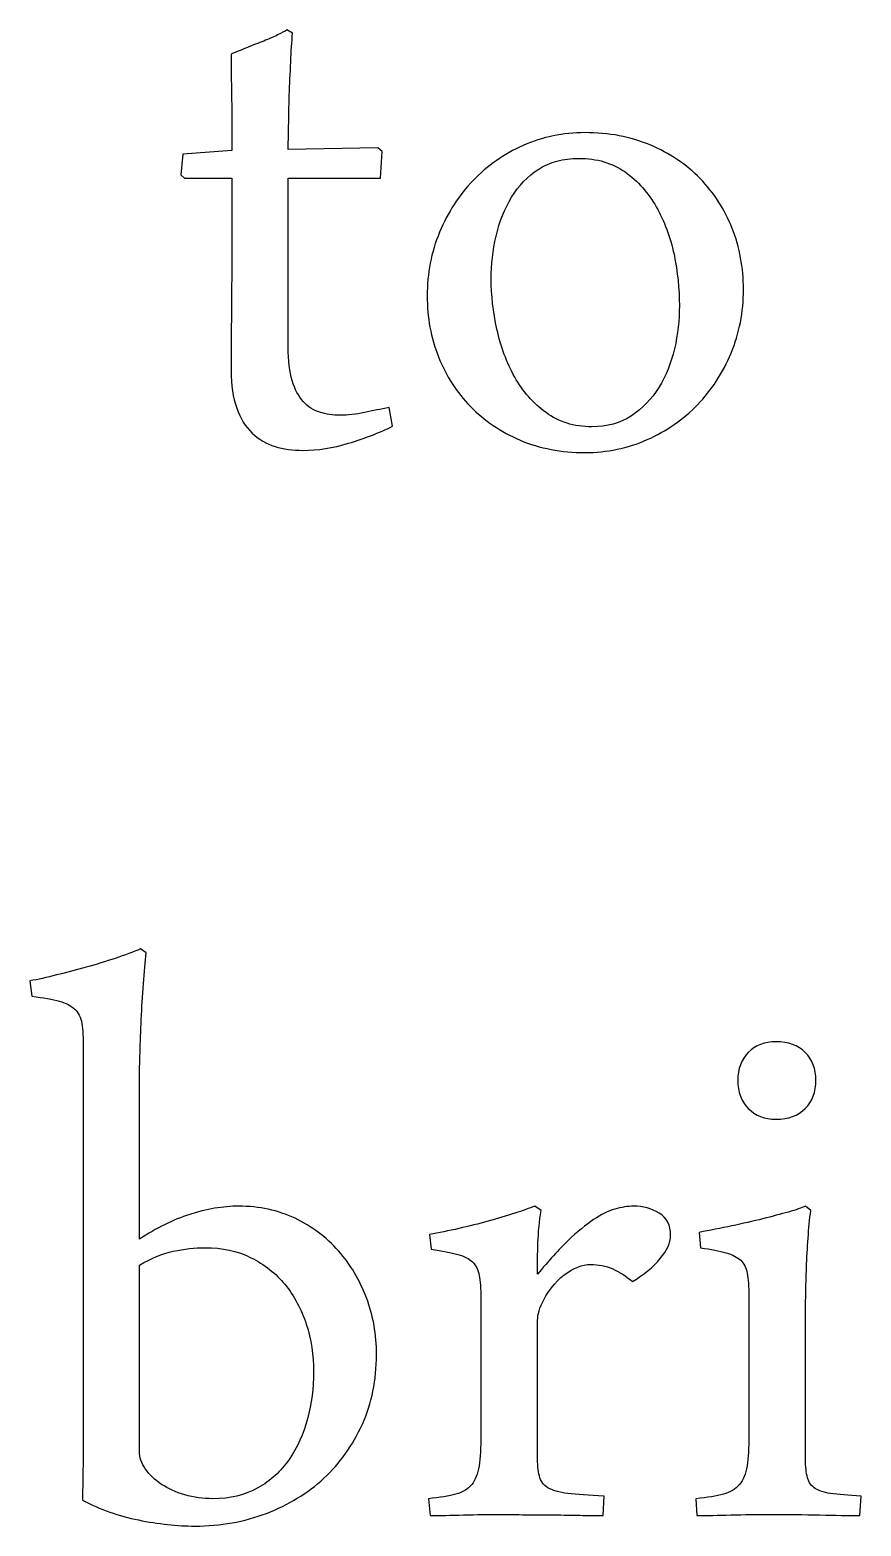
# Model space of a CAD drawing. Extents: x -303 to 288, y -142 to 145.
# Drawn here: x 8.43 to 14.99, y -122.49 to -110.69 of the extents above; entities that cross this region are included whole.
import ezdxf

# ---------------------------------------------------------------- set-up
doc = ezdxf.new("R2010")
doc.units = 0
doc.header["$MEASUREMENT"] = 0
doc.layers.add('LAYER_1', color=7, linetype='CONTINUOUS')

msp = doc.modelspace()

# ---------------------------------------------------------------- linework, layer by layer
at = {"layer": 'LAYER_1', "color": 250}
for points, knots in [([(10.5036, -110.714), (10.498, -110.7804), (10.4923, -110.8566), (10.4895, -110.9426), (10.4895, -110.9426), (10.4853, -111.0301), (10.481, -111.1162), (10.4782, -111.2037), (10.4782, -111.2037), (10.4754, -111.2912), (10.474, -111.3716), (10.4726, -111.4478), (10.4726, -111.4478), (10.4712, -111.524), (10.4697, -111.5847), (10.4697, -111.6313), (10.4697, -111.6313), (10.4697, -111.6313), (11.1767, -111.6186), (11.1767, -111.6186), (11.1767, -111.6186), (11.1767, -111.6186), (11.2106, -111.6482), (11.2106, -111.6482), (11.2106, -111.6482), (11.2106, -111.6482), (11.1979, -111.8584), (11.1979, -111.8584), (11.1979, -111.8584), (11.1979, -111.8584), (10.4697, -111.8584), (10.4697, -111.8584), (10.4697, -111.8584), (10.4697, -111.8584), (10.4697, -113.1905), (10.4697, -113.1905), (10.4697, -113.1905), (10.4697, -113.2978), (10.481, -113.3852), (10.5008, -113.4544), (10.5008, -113.4544), (10.522, -113.5235), (10.5502, -113.5786), (10.5883, -113.6195), (10.5883, -113.6195), (10.625, -113.6618), (10.6687, -113.69), (10.7181, -113.7042), (10.7181, -113.7042), (10.7675, -113.7197), (10.8211, -113.7281), (10.879, -113.7281), (10.879, -113.7281), (10.9396, -113.7281), (11.0031, -113.7211), (11.0695, -113.707), (11.0695, -113.707), (11.1358, -113.6929), (11.2007, -113.6788), (11.2642, -113.6661), (11.2642, -113.6661), (11.2642, -113.6661), (11.2924, -113.8142), (11.2924, -113.8142), (11.2924, -113.8142), (11.1852, -113.8664), (11.0695, -113.9116), (10.9453, -113.9483), (10.9453, -113.9483), (10.8211, -113.9864), (10.7012, -114.0047), (10.5855, -114.0047), (10.5855, -114.0047), (10.5064, -114.0047), (10.4316, -113.9948), (10.3653, -113.9737), (10.3653, -113.9737), (10.2976, -113.9525), (10.2369, -113.9172), (10.1847, -113.8678), (10.1847, -113.8678), (10.1325, -113.8185), (10.0916, -113.7535), (10.0634, -113.6717), (10.0634, -113.6717), (10.0337, -113.5899), (10.0196, -113.4911), (10.0196, -113.3725), (10.0196, -113.3725), (10.0196, -113.3725), (10.0196, -113.2611), (10.0196, -113.2611), (10.0196, -113.2611), (10.0196, -113.2103), (10.0196, -113.1313), (10.021, -113.0212), (10.021, -113.0212), (10.0224, -112.9097), (10.0238, -112.763), (10.0238, -112.5781), (10.0238, -112.5781), (10.0238, -112.5781), (10.0238, -111.8584), (10.0238, -111.8584), (10.0238, -111.8584), (10.0238, -111.8584), (9.6513, -111.8584), (9.6513, -111.8584), (9.6513, -111.8584), (9.6513, -111.8584), (9.6231, -111.8302), (9.6231, -111.8302), (9.6231, -111.8302), (9.6231, -111.8302), (9.6386, -111.6694), (9.6386, -111.6694), (9.6386, -111.6694), (9.6386, -111.6694), (10.0238, -111.6397), (10.0238, -111.6397), (10.0238, -111.6397), (10.0238, -111.6397), (10.0238, -111.2968), (10.0238, -111.2968), (10.0238, -111.2968), (10.0238, -111.2277), (10.0224, -111.1571), (10.021, -111.0866), (10.021, -111.0866), (10.0196, -111.0146), (10.0196, -110.9455), (10.0196, -110.8791), (10.0196, -110.8791), (10.0605, -110.8622), (10.1043, -110.8453), (10.148, -110.8269), (10.148, -110.8269), (10.1918, -110.81), (10.2341, -110.7916), (10.2764, -110.7761), (10.2764, -110.7761), (10.3173, -110.7592), (10.354, -110.7437), (10.3851, -110.7281), (10.3851, -110.7281), (10.4175, -110.7126), (10.4415, -110.6999), (10.4585, -110.6886), (10.4585, -110.6886), (10.4585, -110.6886), (10.5036, -110.714), (10.5036, -110.714)], [0, 0, 0, 0, 0.025641, 0.025641, 0.025641, 0.025641, 0.0512821, 0.0512821, 0.0512821, 0.0512821, 0.0769231, 0.0769231, 0.0769231, 0.0769231, 0.1025641, 0.1025641, 0.1025641, 0.1025641, 0.1282051, 0.1282051, 0.1282051, 0.1282051, 0.1538462, 0.1538462, 0.1538462, 0.1538462, 0.1794872, 0.1794872, 0.1794872, 0.1794872, 0.2051282, 0.2051282, 0.2051282, 0.2051282, 0.2307692, 0.2307692, 0.2307692, 0.2307692, 0.2564103, 0.2564103, 0.2564103, 0.2564103, 0.2820513, 0.2820513, 0.2820513, 0.2820513, 0.3076923, 0.3076923, 0.3076923, 0.3076923, 0.3333333, 0.3333333, 0.3333333, 0.3333333, 0.3589744, 0.3589744, 0.3589744, 0.3589744, 0.3846154, 0.3846154, 0.3846154, 0.3846154, 0.4102564, 0.4102564, 0.4102564, 0.4102564, 0.4358974, 0.4358974, 0.4358974, 0.4358974, 0.4615385, 0.4615385, 0.4615385, 0.4615385, 0.4871795, 0.4871795, 0.4871795, 0.4871795, 0.5128205, 0.5128205, 0.5128205, 0.5128205, 0.5384615, 0.5384615, 0.5384615, 0.5384615, 0.5641026, 0.5641026, 0.5641026, 0.5641026, 0.5897436, 0.5897436, 0.5897436, 0.5897436, 0.6153846, 0.6153846, 0.6153846, 0.6153846, 0.6410256, 0.6410256, 0.6410256, 0.6410256, 0.6666667, 0.6666667, 0.6666667, 0.6666667, 0.6923077, 0.6923077, 0.6923077, 0.6923077, 0.7179487, 0.7179487, 0.7179487, 0.7179487, 0.7435897, 0.7435897, 0.7435897, 0.7435897, 0.7692308, 0.7692308, 0.7692308, 0.7692308, 0.7948718, 0.7948718, 0.7948718, 0.7948718, 0.8205128, 0.8205128, 0.8205128, 0.8205128, 0.8461538, 0.8461538, 0.8461538, 0.8461538, 0.8717949, 0.8717949, 0.8717949, 0.8717949, 0.8974359, 0.8974359, 0.8974359, 0.8974359, 0.9230769, 0.9230769, 0.9230769, 0.9230769, 0.9487179, 0.9487179, 0.9487179, 0.9487179, 1, 1, 1, 1]), ([(11.5648, -112.7855), (11.5648, -112.6091), (11.5972, -112.4412), (11.6621, -112.2846), (11.6621, -112.2846), (11.727, -112.128), (11.8145, -111.9911), (11.9274, -111.8754), (11.9274, -111.8754), (12.0389, -111.7597), (12.1701, -111.6679), (12.3211, -111.6002), (12.3211, -111.6002), (12.4735, -111.5325), (12.6358, -111.4986), (12.8093, -111.4986), (12.8093, -111.4986), (12.997, -111.4986), (13.1678, -111.5311), (13.3216, -111.596), (13.3216, -111.596), (13.4768, -111.6609), (13.608, -111.7498), (13.7167, -111.8613), (13.7167, -111.8613), (13.8253, -111.9727), (13.91, -112.104), (13.9693, -112.2535), (13.9693, -112.2535), (14.0285, -112.4045), (14.0582, -112.564), (14.0582, -112.7347), (14.0582, -112.7347), (14.0582, -112.9139), (14.0257, -113.0819), (13.9608, -113.2371), (13.9608, -113.2371), (13.8959, -113.3937), (13.8084, -113.5292), (13.6955, -113.6449), (13.6955, -113.6449), (13.584, -113.7606), (13.4528, -113.8523), (13.299, -113.9201), (13.299, -113.9201), (13.1466, -113.9878), (12.9829, -114.0217), (12.8093, -114.0217), (12.8093, -114.0217), (12.6217, -114.0217), (12.4523, -113.9892), (12.2985, -113.9243), (12.2985, -113.9243), (12.1461, -113.8594), (12.0149, -113.7705), (11.9062, -113.659), (11.9062, -113.659), (11.7976, -113.5475), (11.7129, -113.4163), (11.6537, -113.2667), (11.6537, -113.2667), (11.5944, -113.1157), (11.5648, -112.9563), (11.5648, -112.7855)], [0, 0, 0, 0, 0.0588235, 0.0588235, 0.0588235, 0.0588235, 0.1176471, 0.1176471, 0.1176471, 0.1176471, 0.1764706, 0.1764706, 0.1764706, 0.1764706, 0.2352941, 0.2352941, 0.2352941, 0.2352941, 0.2941176, 0.2941176, 0.2941176, 0.2941176, 0.3529412, 0.3529412, 0.3529412, 0.3529412, 0.4117647, 0.4117647, 0.4117647, 0.4117647, 0.4705882, 0.4705882, 0.4705882, 0.4705882, 0.5294118, 0.5294118, 0.5294118, 0.5294118, 0.5882353, 0.5882353, 0.5882353, 0.5882353, 0.6470588, 0.6470588, 0.6470588, 0.6470588, 0.7058824, 0.7058824, 0.7058824, 0.7058824, 0.7647059, 0.7647059, 0.7647059, 0.7647059, 0.8235294, 0.8235294, 0.8235294, 0.8235294, 0.8823529, 0.8823529, 0.8823529, 0.8823529, 1, 1, 1, 1]), ([(12.863, -113.8185), (12.9843, -113.8185), (13.0887, -113.7902), (13.1748, -113.7324), (13.1748, -113.7324), (13.2623, -113.6731), (13.3343, -113.5997), (13.3907, -113.508), (13.3907, -113.508), (13.4472, -113.4177), (13.4881, -113.3161), (13.5149, -113.2032), (13.5149, -113.2032), (13.5403, -113.0889), (13.553, -112.976), (13.553, -112.8631), (13.553, -112.8631), (13.553, -112.7319), (13.5389, -112.5964), (13.5107, -112.4582), (13.5107, -112.4582), (13.481, -112.3213), (13.4345, -112.1957), (13.371, -112.0842), (13.371, -112.0842), (13.3089, -111.9727), (13.2256, -111.881), (13.1254, -111.8091), (13.1254, -111.8091), (13.0252, -111.7371), (12.9025, -111.7018), (12.76, -111.7018), (12.76, -111.7018), (12.6358, -111.7018), (12.5299, -111.73), (12.4439, -111.7865), (12.4439, -111.7865), (12.3564, -111.8429), (12.2858, -111.9163), (12.2308, -112.008), (12.2308, -112.008), (12.1758, -112.0983), (12.1348, -112.2013), (12.108, -112.3142), (12.108, -112.3142), (12.0826, -112.4271), (12.0699, -112.54), (12.0699, -112.6529), (12.0699, -112.6529), (12.0699, -112.7799), (12.084, -112.9111), (12.1151, -113.0494), (12.1151, -113.0494), (12.1447, -113.1877), (12.1927, -113.3133), (12.2548, -113.4262), (12.2548, -113.4262), (12.3183, -113.5391), (12.4001, -113.6322), (12.5017, -113.707), (12.5017, -113.707), (12.6019, -113.7818), (12.7233, -113.8185), (12.863, -113.8185)], [0, 0, 0, 0, 0.0588235, 0.0588235, 0.0588235, 0.0588235, 0.1176471, 0.1176471, 0.1176471, 0.1176471, 0.1764706, 0.1764706, 0.1764706, 0.1764706, 0.2352941, 0.2352941, 0.2352941, 0.2352941, 0.2941176, 0.2941176, 0.2941176, 0.2941176, 0.3529412, 0.3529412, 0.3529412, 0.3529412, 0.4117647, 0.4117647, 0.4117647, 0.4117647, 0.4705882, 0.4705882, 0.4705882, 0.4705882, 0.5294118, 0.5294118, 0.5294118, 0.5294118, 0.5882353, 0.5882353, 0.5882353, 0.5882353, 0.6470588, 0.6470588, 0.6470588, 0.6470588, 0.7058824, 0.7058824, 0.7058824, 0.7058824, 0.7647059, 0.7647059, 0.7647059, 0.7647059, 0.8235294, 0.8235294, 0.8235294, 0.8235294, 0.8823529, 0.8823529, 0.8823529, 0.8823529, 1, 1, 1, 1]), ([(9.3506, -117.9685), (9.3421, -118.0376), (9.3351, -118.1195), (9.328, -118.2126), (9.328, -118.2126), (9.321, -118.3072), (9.3153, -118.4003), (9.3111, -118.492), (9.3111, -118.492), (9.3069, -118.5837), (9.304, -118.6712), (9.3012, -118.7545), (9.3012, -118.7545), (9.2984, -118.8377), (9.297, -118.9041), (9.297, -118.9534), (9.297, -118.9534), (9.297, -118.9534), (9.297, -120.2263), (9.297, -120.2263), (9.297, -120.2263), (9.4296, -120.1388), (9.5609, -120.0725), (9.6935, -120.0301), (9.6935, -120.0301), (9.8262, -119.9878), (9.9546, -119.9652), (10.0787, -119.9652), (10.0787, -119.9652), (10.241, -119.9652), (10.3892, -119.9977), (10.5232, -120.0612), (10.5232, -120.0612), (10.6559, -120.1247), (10.7702, -120.2093), (10.8661, -120.318), (10.8661, -120.318), (10.9607, -120.4252), (11.0341, -120.5494), (11.0863, -120.6891), (11.0863, -120.6891), (11.1399, -120.8302), (11.1653, -120.9784), (11.1653, -121.1364), (11.1653, -121.1364), (11.1653, -121.3368), (11.1286, -121.5202), (11.0538, -121.6853), (11.0538, -121.6853), (10.979, -121.8504), (10.8774, -121.993), (10.7504, -122.1115), (10.7504, -122.1115), (10.622, -122.23), (10.471, -122.3217), (10.2975, -122.3881), (10.2975, -122.3881), (10.1239, -122.4544), (9.9362, -122.4883), (9.7344, -122.4883), (9.7344, -122.4883), (9.5947, -122.4883), (9.4466, -122.4713), (9.2899, -122.4403), (9.2899, -122.4403), (9.1347, -122.4078), (8.9866, -122.357), (8.8469, -122.2851), (8.8469, -122.2851), (8.8511, -122.0762), (8.8539, -121.9196), (8.8539, -121.818), (8.8539, -121.818), (8.8539, -121.818), (8.8539, -118.7178), (8.8539, -118.7178), (8.8539, -118.7178), (8.8539, -118.6374), (8.8497, -118.5739), (8.8426, -118.5245), (8.8426, -118.5245), (8.8342, -118.4765), (8.8158, -118.4384), (8.7862, -118.4116), (8.7862, -118.4116), (8.758, -118.3834), (8.717, -118.3636), (8.6648, -118.3495), (8.6648, -118.3495), (8.6126, -118.3354), (8.5406, -118.3213), (8.4489, -118.3086), (8.4489, -118.3086), (8.4489, -118.3086), (8.4334, -118.1886), (8.4334, -118.1886), (8.4334, -118.1886), (8.4969, -118.1773), (8.566, -118.1618), (8.6437, -118.1421), (8.6437, -118.1421), (8.7213, -118.1237), (8.7989, -118.1026), (8.8779, -118.0814), (8.8779, -118.0814), (8.9555, -118.0588), (9.0317, -118.0348), (9.1065, -118.0108), (9.1065, -118.0108), (9.1813, -117.9854), (9.2476, -117.9614), (9.3055, -117.936), (9.3055, -117.936), (9.3055, -117.936), (9.3506, -117.9685), (9.3506, -117.9685)], [0, 0, 0, 0, 0.0333333, 0.0333333, 0.0333333, 0.0333333, 0.0666667, 0.0666667, 0.0666667, 0.0666667, 0.1, 0.1, 0.1, 0.1, 0.1333333, 0.1333333, 0.1333333, 0.1333333, 0.1666667, 0.1666667, 0.1666667, 0.1666667, 0.2, 0.2, 0.2, 0.2, 0.2333333, 0.2333333, 0.2333333, 0.2333333, 0.2666667, 0.2666667, 0.2666667, 0.2666667, 0.3, 0.3, 0.3, 0.3, 0.3333333, 0.3333333, 0.3333333, 0.3333333, 0.3666667, 0.3666667, 0.3666667, 0.3666667, 0.4, 0.4, 0.4, 0.4, 0.4333333, 0.4333333, 0.4333333, 0.4333333, 0.4666667, 0.4666667, 0.4666667, 0.4666667, 0.5, 0.5, 0.5, 0.5, 0.5333333, 0.5333333, 0.5333333, 0.5333333, 0.5666667, 0.5666667, 0.5666667, 0.5666667, 0.6, 0.6, 0.6, 0.6, 0.6333333, 0.6333333, 0.6333333, 0.6333333, 0.6666667, 0.6666667, 0.6666667, 0.6666667, 0.7, 0.7, 0.7, 0.7, 0.7333333, 0.7333333, 0.7333333, 0.7333333, 0.7666667, 0.7666667, 0.7666667, 0.7666667, 0.8, 0.8, 0.8, 0.8, 0.8333333, 0.8333333, 0.8333333, 0.8333333, 0.8666667, 0.8666667, 0.8666667, 0.8666667, 0.9, 0.9, 0.9, 0.9, 0.9333333, 0.9333333, 0.9333333, 0.9333333, 1, 1, 1, 1]), ([(14.013, -118.9732), (14.013, -118.8829), (14.0412, -118.8095), (14.0962, -118.7531), (14.0962, -118.7531), (14.1513, -118.6966), (14.2246, -118.6684), (14.3149, -118.6684), (14.3149, -118.6684), (14.4123, -118.6684), (14.4885, -118.6966), (14.5449, -118.7531), (14.5449, -118.7531), (14.6014, -118.8095), (14.6296, -118.8829), (14.6296, -118.9732), (14.6296, -118.9732), (14.6296, -119.0649), (14.6014, -119.1383), (14.5449, -119.1947), (14.5449, -119.1947), (14.4885, -119.2512), (14.4123, -119.2794), (14.3149, -119.2794), (14.3149, -119.2794), (14.2246, -119.2794), (14.1513, -119.2512), (14.0962, -119.1947), (14.0962, -119.1947), (14.0412, -119.1383), (14.013, -119.0649), (14.013, -118.9732)], [0, 0, 0, 0, 0.1111111, 0.1111111, 0.1111111, 0.1111111, 0.2222222, 0.2222222, 0.2222222, 0.2222222, 0.3333333, 0.3333333, 0.3333333, 0.3333333, 0.4444444, 0.4444444, 0.4444444, 0.4444444, 0.5555556, 0.5555556, 0.5555556, 0.5555556, 0.6666667, 0.6666667, 0.6666667, 0.6666667, 0.7777778, 0.7777778, 0.7777778, 0.7777778, 1, 1, 1, 1]), ([(12.9518, -122.405), (12.9066, -122.405), (12.8544, -122.405), (12.7923, -122.4036), (12.7923, -122.4036), (12.7302, -122.4022), (12.6625, -122.4008), (12.5919, -122.4008), (12.5919, -122.4008), (12.52, -122.4008), (12.4466, -122.4008), (12.3718, -122.3994), (12.3718, -122.3994), (12.2984, -122.3979), (12.2279, -122.3965), (12.1615, -122.3965), (12.1615, -122.3965), (12.0543, -122.3965), (11.9513, -122.3979), (11.8511, -122.4008), (11.8511, -122.4008), (11.7523, -122.4036), (11.6634, -122.405), (11.5872, -122.405), (11.5872, -122.405), (11.5872, -122.405), (11.5745, -122.2724), (11.5745, -122.2724), (11.5745, -122.2724), (11.6648, -122.2639), (11.7382, -122.2526), (11.7918, -122.2371), (11.7918, -122.2371), (11.8455, -122.223), (11.8864, -122.1976), (11.916, -122.1609), (11.916, -122.1609), (11.9442, -122.1256), (11.964, -122.0762), (11.9739, -122.0141), (11.9739, -122.0141), (11.9823, -121.952), (11.988, -121.8688), (11.988, -121.7644), (11.988, -121.7644), (11.988, -121.7644), (11.988, -120.6933), (11.988, -120.6933), (11.988, -120.6933), (11.988, -120.6157), (11.9838, -120.555), (11.9753, -120.5113), (11.9753, -120.5113), (11.9668, -120.4676), (11.9499, -120.4323), (11.9231, -120.4055), (11.9231, -120.4055), (11.8977, -120.3801), (11.8582, -120.3603), (11.806, -120.3462), (11.806, -120.3462), (11.7537, -120.3321), (11.6832, -120.318), (11.5957, -120.3053), (11.5957, -120.3053), (11.5957, -120.3053), (11.583, -120.1896), (11.583, -120.1896), (11.583, -120.1896), (11.6578, -120.1755), (11.734, -120.1599), (11.8144, -120.1416), (11.8144, -120.1416), (11.8934, -120.1233), (11.9711, -120.1049), (12.0458, -120.0837), (12.0458, -120.0837), (12.1206, -120.0626), (12.1898, -120.0428), (12.2547, -120.0217), (12.2547, -120.0217), (12.3196, -120.0005), (12.3718, -119.9821), (12.4141, -119.9652), (12.4141, -119.9652), (12.4141, -119.9652), (12.4635, -119.9991), (12.4635, -119.9991), (12.4635, -119.9991), (12.4494, -120.0837), (12.4409, -120.1698), (12.4381, -120.2531), (12.4381, -120.2531), (12.4353, -120.3377), (12.4339, -120.421), (12.4339, -120.5028), (12.4339, -120.5028), (12.5228, -120.3956), (12.6032, -120.3067), (12.6766, -120.2361), (12.6766, -120.2361), (12.7486, -120.167), (12.8163, -120.112), (12.877, -120.071), (12.877, -120.071), (12.9377, -120.0315), (12.9927, -120.0033), (13.0435, -119.9892), (13.0435, -119.9892), (13.0957, -119.9737), (13.1451, -119.9652), (13.1945, -119.9652), (13.1945, -119.9652), (13.2664, -119.9652), (13.3328, -119.9836), (13.3934, -120.0202), (13.3934, -120.0202), (13.4541, -120.0555), (13.4838, -120.1148), (13.4838, -120.198), (13.4838, -120.198), (13.4838, -120.2531), (13.4569, -120.3137), (13.4019, -120.3787), (13.4019, -120.3787), (13.3469, -120.445), (13.2735, -120.5057), (13.1832, -120.5607), (13.1832, -120.5607), (13.1324, -120.5169), (13.0816, -120.4831), (13.028, -120.4605), (13.028, -120.4605), (12.9743, -120.4365), (12.9151, -120.4252), (12.8516, -120.4252), (12.8516, -120.4252), (12.7881, -120.4252), (12.7189, -120.452), (12.6456, -120.5071), (12.6456, -120.5071), (12.5708, -120.5621), (12.5101, -120.6425), (12.4635, -120.747), (12.4635, -120.747), (12.4494, -120.778), (12.4409, -120.8048), (12.4381, -120.8274), (12.4381, -120.8274), (12.4353, -120.8514), (12.4339, -120.8824), (12.4339, -120.9205), (12.4339, -120.9205), (12.4339, -120.9205), (12.4339, -121.9337), (12.4339, -121.9337), (12.4339, -121.9337), (12.4339, -122), (12.4395, -122.0522), (12.4494, -122.0931), (12.4494, -122.0931), (12.4579, -122.1327), (12.4805, -122.1637), (12.5171, -122.1863), (12.5171, -122.1863), (12.5524, -122.2074), (12.6046, -122.223), (12.6738, -122.2314), (12.6738, -122.2314), (12.7429, -122.2399), (12.8375, -122.247), (12.9588, -122.2526), (12.9588, -122.2526), (12.9588, -122.2526), (12.9518, -122.405), (12.9518, -122.405)], [0, 0, 0, 0, 0.0222222, 0.0222222, 0.0222222, 0.0222222, 0.0444444, 0.0444444, 0.0444444, 0.0444444, 0.0666667, 0.0666667, 0.0666667, 0.0666667, 0.0888889, 0.0888889, 0.0888889, 0.0888889, 0.1111111, 0.1111111, 0.1111111, 0.1111111, 0.1333333, 0.1333333, 0.1333333, 0.1333333, 0.1555556, 0.1555556, 0.1555556, 0.1555556, 0.1777778, 0.1777778, 0.1777778, 0.1777778, 0.2, 0.2, 0.2, 0.2, 0.2222222, 0.2222222, 0.2222222, 0.2222222, 0.2444444, 0.2444444, 0.2444444, 0.2444444, 0.2666667, 0.2666667, 0.2666667, 0.2666667, 0.2888889, 0.2888889, 0.2888889, 0.2888889, 0.3111111, 0.3111111, 0.3111111, 0.3111111, 0.3333333, 0.3333333, 0.3333333, 0.3333333, 0.3555556, 0.3555556, 0.3555556, 0.3555556, 0.3777778, 0.3777778, 0.3777778, 0.3777778, 0.4, 0.4, 0.4, 0.4, 0.4222222, 0.4222222, 0.4222222, 0.4222222, 0.4444444, 0.4444444, 0.4444444, 0.4444444, 0.4666667, 0.4666667, 0.4666667, 0.4666667, 0.4888889, 0.4888889, 0.4888889, 0.4888889, 0.5111111, 0.5111111, 0.5111111, 0.5111111, 0.5333333, 0.5333333, 0.5333333, 0.5333333, 0.5555556, 0.5555556, 0.5555556, 0.5555556, 0.5777778, 0.5777778, 0.5777778, 0.5777778, 0.6, 0.6, 0.6, 0.6, 0.6222222, 0.6222222, 0.6222222, 0.6222222, 0.6444444, 0.6444444, 0.6444444, 0.6444444, 0.6666667, 0.6666667, 0.6666667, 0.6666667, 0.6888889, 0.6888889, 0.6888889, 0.6888889, 0.7111111, 0.7111111, 0.7111111, 0.7111111, 0.7333333, 0.7333333, 0.7333333, 0.7333333, 0.7555556, 0.7555556, 0.7555556, 0.7555556, 0.7777778, 0.7777778, 0.7777778, 0.7777778, 0.8, 0.8, 0.8, 0.8, 0.8222222, 0.8222222, 0.8222222, 0.8222222, 0.8444444, 0.8444444, 0.8444444, 0.8444444, 0.8666667, 0.8666667, 0.8666667, 0.8666667, 0.8888889, 0.8888889, 0.8888889, 0.8888889, 0.9111111, 0.9111111, 0.9111111, 0.9111111, 0.9333333, 0.9333333, 0.9333333, 0.9333333, 0.9555556, 0.9555556, 0.9555556, 0.9555556, 1, 1, 1, 1]), ([(14.9767, -122.405), (14.8893, -122.405), (14.782, -122.4036), (14.6578, -122.4008), (14.6578, -122.4008), (14.5351, -122.3979), (14.4067, -122.3965), (14.274, -122.3965), (14.274, -122.3965), (14.1668, -122.3965), (14.0624, -122.3979), (13.9593, -122.4008), (13.9593, -122.4008), (13.8577, -122.4036), (13.7688, -122.405), (13.6912, -122.405), (13.6912, -122.405), (13.6912, -122.405), (13.6828, -122.2724), (13.6828, -122.2724), (13.6828, -122.2724), (13.7745, -122.2639), (13.8465, -122.2526), (13.9001, -122.2371), (13.9001, -122.2371), (13.9537, -122.223), (13.996, -122.1976), (14.0257, -122.1609), (14.0257, -122.1609), (14.0567, -122.1256), (14.0765, -122.0762), (14.0863, -122.0141), (14.0863, -122.0141), (14.0962, -121.952), (14.1005, -121.8688), (14.1005, -121.7644), (14.1005, -121.7644), (14.1005, -121.7644), (14.1005, -120.6764), (14.1005, -120.6764), (14.1005, -120.6764), (14.1005, -120.6002), (14.0962, -120.5395), (14.0878, -120.4944), (14.0878, -120.4944), (14.0793, -120.4506), (14.0624, -120.4168), (14.037, -120.3914), (14.037, -120.3914), (14.0101, -120.3674), (13.972, -120.3476), (13.9212, -120.3335), (13.9212, -120.3335), (13.869, -120.3194), (13.8027, -120.3067), (13.7195, -120.2926), (13.7195, -120.2926), (13.7195, -120.2926), (13.7082, -120.1726), (13.7082, -120.1726), (13.7082, -120.1726), (13.7928, -120.1557), (13.8789, -120.1388), (13.9664, -120.1204), (13.9664, -120.1204), (14.0525, -120.1035), (14.1343, -120.0837), (14.2105, -120.0654), (14.2105, -120.0654), (14.2853, -120.0456), (14.353, -120.0273), (14.4123, -120.0118), (14.4123, -120.0118), (14.4716, -119.9948), (14.5167, -119.9793), (14.5464, -119.9652), (14.5464, -119.9652), (14.5464, -119.9652), (14.5887, -119.9991), (14.5887, -119.9991), (14.5887, -119.9991), (14.5802, -120.0682), (14.5732, -120.1402), (14.5675, -120.2178), (14.5675, -120.2178), (14.5619, -120.2954), (14.5576, -120.3716), (14.5548, -120.4478), (14.5548, -120.4478), (14.552, -120.524), (14.5506, -120.5946), (14.5492, -120.6623), (14.5492, -120.6623), (14.5478, -120.73), (14.5464, -120.7879), (14.5464, -120.8387), (14.5464, -120.8387), (14.5464, -120.8387), (14.5464, -121.9337), (14.5464, -121.9337), (14.5464, -121.9337), (14.5464, -122), (14.5506, -122.0522), (14.5591, -122.0931), (14.5591, -122.0931), (14.5675, -122.1327), (14.5859, -122.1637), (14.6155, -122.1863), (14.6155, -122.1863), (14.6437, -122.2074), (14.6875, -122.223), (14.7453, -122.2314), (14.7453, -122.2314), (14.8032, -122.2399), (14.8836, -122.247), (14.9852, -122.2526), (14.9852, -122.2526), (14.9852, -122.2526), (14.9767, -122.405), (14.9767, -122.405)], [0, 0, 0, 0, 0.0322581, 0.0322581, 0.0322581, 0.0322581, 0.0645161, 0.0645161, 0.0645161, 0.0645161, 0.0967742, 0.0967742, 0.0967742, 0.0967742, 0.1290323, 0.1290323, 0.1290323, 0.1290323, 0.1612903, 0.1612903, 0.1612903, 0.1612903, 0.1935484, 0.1935484, 0.1935484, 0.1935484, 0.2258065, 0.2258065, 0.2258065, 0.2258065, 0.2580645, 0.2580645, 0.2580645, 0.2580645, 0.2903226, 0.2903226, 0.2903226, 0.2903226, 0.3225806, 0.3225806, 0.3225806, 0.3225806, 0.3548387, 0.3548387, 0.3548387, 0.3548387, 0.3870968, 0.3870968, 0.3870968, 0.3870968, 0.4193548, 0.4193548, 0.4193548, 0.4193548, 0.4516129, 0.4516129, 0.4516129, 0.4516129, 0.483871, 0.483871, 0.483871, 0.483871, 0.516129, 0.516129, 0.516129, 0.516129, 0.5483871, 0.5483871, 0.5483871, 0.5483871, 0.5806452, 0.5806452, 0.5806452, 0.5806452, 0.6129032, 0.6129032, 0.6129032, 0.6129032, 0.6451613, 0.6451613, 0.6451613, 0.6451613, 0.6774194, 0.6774194, 0.6774194, 0.6774194, 0.7096774, 0.7096774, 0.7096774, 0.7096774, 0.7419355, 0.7419355, 0.7419355, 0.7419355, 0.7741935, 0.7741935, 0.7741935, 0.7741935, 0.8064516, 0.8064516, 0.8064516, 0.8064516, 0.8387097, 0.8387097, 0.8387097, 0.8387097, 0.8709677, 0.8709677, 0.8709677, 0.8709677, 0.9032258, 0.9032258, 0.9032258, 0.9032258, 0.9354839, 0.9354839, 0.9354839, 0.9354839, 1, 1, 1, 1]), ([(9.297, -121.897), (9.297, -121.9464), (9.3125, -121.993), (9.345, -122.0395), (9.345, -122.0395), (9.376, -122.0847), (9.4183, -122.1242), (9.4706, -122.1595), (9.4706, -122.1595), (9.5228, -122.1933), (9.5834, -122.2216), (9.654, -122.2413), (9.654, -122.2413), (9.7246, -122.2625), (9.7979, -122.2724), (9.8755, -122.2724), (9.8755, -122.2724), (10.011, -122.2724), (10.1281, -122.2441), (10.2297, -122.1877), (10.2297, -122.1877), (10.3299, -122.1312), (10.4118, -122.0565), (10.4767, -121.9633), (10.4767, -121.9633), (10.5416, -121.8688), (10.5896, -121.7615), (10.622, -121.6416), (10.622, -121.6416), (10.6531, -121.5231), (10.67, -121.3989), (10.67, -121.2719), (10.67, -121.2719), (10.67, -121.1407), (10.6502, -121.0151), (10.6121, -120.8965), (10.6121, -120.8965), (10.5726, -120.778), (10.5176, -120.6736), (10.4442, -120.5833), (10.4442, -120.5833), (10.3708, -120.4944), (10.2819, -120.4238), (10.1747, -120.3716), (10.1747, -120.3716), (10.0689, -120.318), (9.9489, -120.2926), (9.8135, -120.2926), (9.8135, -120.2926), (9.733, -120.2926), (9.6498, -120.3025), (9.5637, -120.3208), (9.5637, -120.3208), (9.4762, -120.3406), (9.3873, -120.3758), (9.297, -120.4295), (9.297, -120.4295), (9.297, -120.4295), (9.297, -121.897), (9.297, -121.897)], [0, 0, 0, 0, 0.0625, 0.0625, 0.0625, 0.0625, 0.125, 0.125, 0.125, 0.125, 0.1875, 0.1875, 0.1875, 0.1875, 0.25, 0.25, 0.25, 0.25, 0.3125, 0.3125, 0.3125, 0.3125, 0.375, 0.375, 0.375, 0.375, 0.4375, 0.4375, 0.4375, 0.4375, 0.5, 0.5, 0.5, 0.5, 0.5625, 0.5625, 0.5625, 0.5625, 0.625, 0.625, 0.625, 0.625, 0.6875, 0.6875, 0.6875, 0.6875, 0.75, 0.75, 0.75, 0.75, 0.8125, 0.8125, 0.8125, 0.8125, 0.875, 0.875, 0.875, 0.875, 1, 1, 1, 1])]:
    msp.add_open_spline(points, degree=3, knots=knots, dxfattribs=at)

doc.saveas('drawing.dxf')
